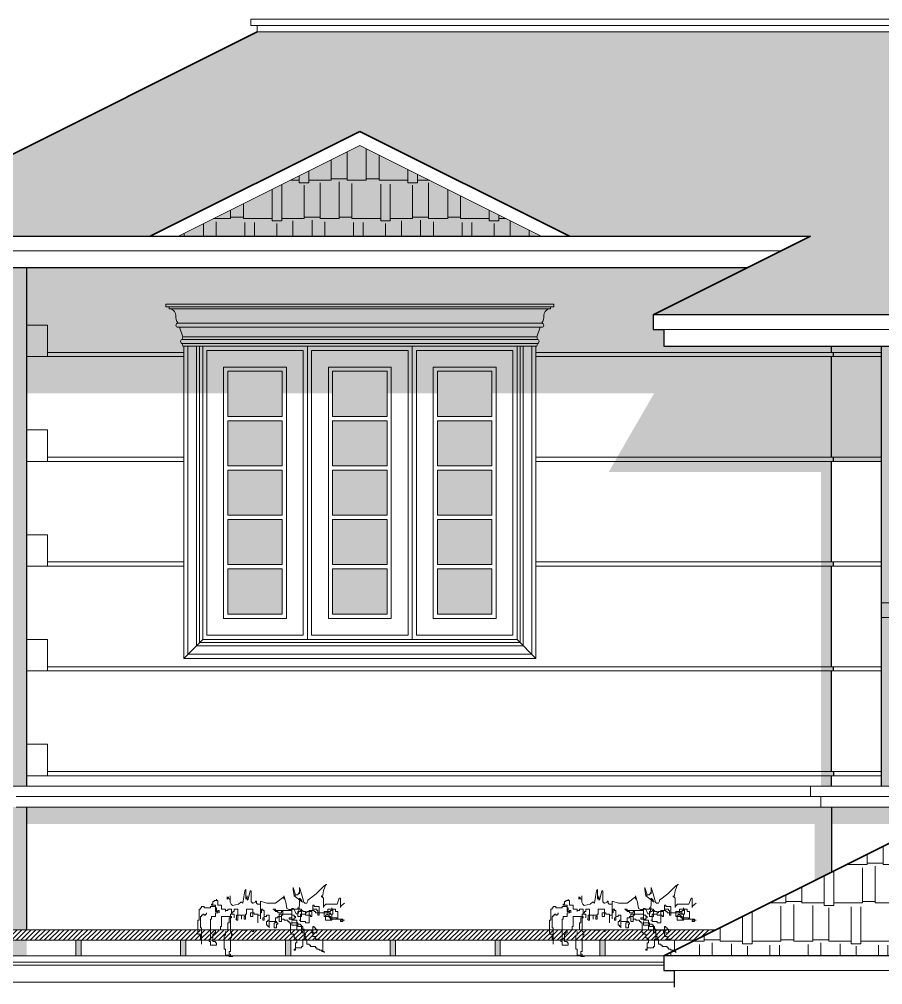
# Model space of a CAD drawing. Header units: centimetres. Extents: x 157 to 5401, y -672 to 3176.
# Drawn here: x 488.6 to 900.6, y 2554.8 to 3015.5 of the extents above; entities that cross this region are included whole.
import ezdxf

# ---------------------------------------------------------------- set-up
doc = ezdxf.new("R2010")
doc.units = ezdxf.units.CM
doc.layers.get('0').update_dxf_attribs({"lineweight": 25})
for name, color, linetype, lineweight in [('1.000', 144, 'Continuous', 13), ('Dimension', 8, 'Continuous', 18), ('FURNIT', 204, 'Continuous', 9), ('Glass', 161, 'Continuous', 5), ('GRASS', 96, 'Continuous', 5), ('Hatch', 12, 'Continuous', 15), ('Shadow', 250, 'Continuous', 5), ('Win', 5, 'Continuous', 20)]:
    doc.layers.add(name, color=color, linetype=linetype, lineweight=lineweight)

# ---------------------------------------------------------------- blocks, each defined once
blk = doc.blocks.new('grass in')
for p, q in [((-20.42, 14.76), (-20.92, 14.76)), ((-20.92, 14.76), (-19.92, 14.26)), ((-19.42, 11.76), (-20.42, 14.76)), ((-19.92, 14.26), (-15.91, 10.26)), ((-18.92, 8.76), (-19.42, 11.76)), ((-19.42, 8.26), (-18.41, 9.26)), ((-18.41, 9.26), (-18.41, 8.76)), ((-15.91, 10.26), (-11.91, 7.26)), ((-9.91, 6.26), (-8.9, 10.26)), ((-5.4, 9.26), (-9.4, 6.26)), ((-8.9, 10.26), (-7.9, 13.26)), ((-7.9, 13.26), (-7.9, 10.26)), ((-7.9, 10.26), (-7.9, 10.76)), ((-7.9, 10.76), (-7.4, 10.76)), ((-7.4, 10.76), (-7.4, 10.26)), ((-7.4, 10.26), (-6.9, 9.76)), ((-6.9, 9.76), (-5.9, 9.76)), ((-5.9, 10.26), (-4.9, 13.26)), ((-5.9, 9.26), (-5.9, 10.26)), ((-5.9, 9.76), (-5.9, 9.26)), ((-4.9, 12.26), (-5.4, 9.26)), ((-4.9, 13.26), (-4.9, 12.26)), ((-1.4, 6.26), (-0.39, 9.26)), ((-0.39, 9.26), (-0.39, 7.76)), ((-0.39, 7.76), (-0.39, 9.26)), ((-0.39, 9.26), (-0.39, 8.76)), ((15.12, 6.26), (15.12, 11.76)), ((15.12, 11.76), (15.62, 11.76)), ((15.62, 11.76), (16.63, 7.76)), ((17.13, 7.26), (17.13, 9.26)), ((17.13, 9.26), (17.13, 8.76)), ((17.63, 7.76), (17.63, 12.26)), ((17.63, 12.26), (18.13, 11.76)), ((18.13, 11.76), (18.63, 8.76)), ((25.14, 6.26), (25.14, 9.26)), ((25.14, 9.26), (25.14, 7.76)), ((-29.34, 5.82), (-27.93, 4.76)), ((-27.93, 4.76), (-27.43, 3.76)), ((-27.43, 3.76), (-27.43, 8.26)), ((-27.43, 8.26), (-26.92, 8.26)), ((-26.92, 8.26), (-25.92, 5.26)), ((-25.92, 5.26), (-20.42, 5.26)), ((-20.42, 5.26), (-19.92, 4.76)), ((-19.92, 4.76), (-19.42, 4.26)), ((-19.42, 3.76), (-19.42, 8.26)), ((-18.41, 8.76), (-18.92, 8.76)), ((-14.92, 4.17), (-14.92, 4.77)), ((-14.92, 4.77), (-14.32, 4.77)), ((-14.32, 4.77), (-14.32, 2.38)), ((-11.91, 7.26), (-11.91, 6.76)), ((-11.91, 6.76), (-11.41, 5.76)), ((-11.41, 5.76), (-10.41, 5.76)), ((-10.41, 5.76), (-9.91, 6.26)), ((-9.4, 6.26), (-8.9, 7.26)), ((-8.9, 7.26), (-7.9, 8.26)), ((-7.9, 8.26), (-7.9, 5.26)), ((-7.9, 5.26), (-7.4, 1.26)), ((-1.9, 3.26), (-1.4, 6.26)), ((-0.39, 8.76), (3.61, 5.76)), ((3.61, 5.76), (7.62, 5.76)), ((7.62, 5.76), (10.62, 6.76)), ((10.62, 6.76), (10.62, -1.74)), ((10.62, -1.74), (10.62, 5.26)), ((10.62, 5.26), (12.12, 5.26)), ((12.12, 5.26), (12.62, 5.76)), ((12.62, 5.76), (12.62, 6.76)), ((12.62, 6.76), (13.12, 6.76)), ((13.12, 6.76), (13.12, 6.26)), ((13.12, 6.26), (14.12, 5.76)), ((14.12, 5.76), (14.62, 5.76)), ((14.62, 5.76), (14.62, 6.26)), ((14.62, 6.26), (15.12, 6.26)), ((16.63, 7.76), (17.13, 7.26)), ((17.13, 8.76), (17.63, 7.76)), ((18.63, 8.76), (19.13, 5.76)), ((19.13, 5.76), (19.63, 6.26)), ((19.63, 6.26), (20.13, 6.26)), ((20.13, 6.26), (21.13, 5.26)), ((21.13, 5.26), (24.13, 4.76)), ((24.13, 4.76), (24.63, 5.26)), ((24.63, 5.26), (25.14, 6.26)), ((25.14, 7.76), (25.64, 7.76)), ((25.64, 7.76), (26.14, 8.76)), ((26.14, 8.76), (26.14, 8.26)), ((26.14, 8.26), (26.64, 7.76)), ((26.64, 7.76), (26.64, 8.76)), ((31.04, 4.77), (29.25, 4.77)), ((29.25, 4.77), (29.25, 2.98)), ((31.63, 7.15), (31.04, 7.15)), ((31.04, 7.15), (31.04, 4.77)), ((31.63, 7.15), (31.63, 7.75)), ((31.63, 7.75), (31.63, 7.15)), ((32.83, 7.15), (31.63, 7.15)), ((32.23, 1.79), (32.23, 4.77)), ((32.23, 4.77), (34.02, 4.77)), ((32.83, 6.55), (32.83, 7.15)), ((33.42, 6.55), (32.83, 6.55)), ((33.42, 5.36), (33.42, 6.55)), ((34.02, 5.36), (33.42, 5.36)), ((34.02, 4.77), (34.02, 5.36)), ((-26.26, -1.79), (-26.26, 1.79)), ((-26.26, 1.79), (-25.07, 1.79)), ((-25.07, 1.79), (-25.07, 2.98)), ((-25.07, 2.98), (-21.49, 2.98)), ((-23.87, 0.6), (-23.87, 2.98)), ((-23.87, 2.98), (-23.28, 2.98)), ((-22.08, 0.6), (-23.87, 0.6)), ((-23.28, 2.98), (-23.28, 3.58)), ((-23.28, 3.58), (-23.28, 2.38)), ((-23.28, 2.38), (-22.68, 2.38)), ((-23.28, -2.38), (-23.28, 0.6)), ((-23.28, 0.6), (-22.68, 0.6)), ((-22.68, 2.38), (-22.68, 1.79)), ((-22.68, 1.79), (-19.7, 1.79)), ((-22.68, 0.6), (-22.68, 1.19)), ((-22.68, 1.19), (-19.7, 1.19)), ((-21.49, 1.19), (-22.08, 1.19)), ((-22.08, 1.19), (-22.08, 0.6)), ((-22.08, -1.19), (-22.08, 0)), ((-22.08, 0), (-21.49, 0)), ((-21.49, 2.98), (-21.49, 1.19)), ((-21.49, 0), (-21.49, 0.6)), ((-21.49, 0.6), (-20.89, 0.6)), ((-20.89, 0.6), (-20.89, 0)), ((-20.89, 0), (-20.29, 0)), ((-20.29, 0), (-20.29, -2.38)), ((-19.7, 1.79), (-19.7, 1.19)), ((-19.7, 1.19), (-19.7, -0.6)), ((-19.7, 1.19), (-16.11, 1.19)), ((-19.42, 4.26), (-19.42, 3.76)), ((-17.31, 0), (-17.31, 4.17)), ((-17.31, 4.17), (-14.92, 4.17)), ((-16.71, 0), (-17.31, 0)), ((-16.71, 1.19), (-16.71, 2.38)), ((-16.71, 2.38), (-16.11, 2.38)), ((-16.71, 1.19), (-16.71, 1.79)), ((-16.71, 1.79), (-16.71, 0)), ((-16.11, 1.19), (-16.71, 1.19)), ((-15.52, 1.19), (-16.71, 1.19)), ((-16.11, 2.38), (-16.11, 2.98)), ((-16.11, 2.98), (-14.32, 2.98)), ((-14.92, 1.79), (-15.52, 1.79)), ((-15.52, 1.79), (-15.52, 1.19)), ((-14.32, 2.38), (-14.92, 2.38)), ((-14.92, 2.38), (-14.92, 1.79)), ((-14.32, 2.98), (-14.32, 2.38)), ((-14.32, 2.38), (-12.53, 2.38)), ((-13.73, -0.6), (-13.73, 1.79)), ((-13.73, 1.79), (-11.34, 1.79)), ((-12.53, 0), (-13.13, 0)), ((-13.13, 0), (-13.13, -0.6)), ((-12.53, 2.38), (-12.53, 0)), ((-12.53, -3.58), (-12.53, 0)), ((-12.53, 0), (-10.74, 0)), ((-11.34, 1.79), (-11.34, 1.19)), ((-11.34, 1.19), (-10.74, 1.19)), ((-10.74, 0), (-10.74, 1.79)), ((-10.74, 1.79), (-9.55, 1.79)), ((-10.74, 1.19), (-10.74, 0.6)), ((-10.74, 0.6), (-8.36, 0.6)), ((-9.55, 1.79), (-9.55, 2.38)), ((-9.55, 2.38), (-8.36, 2.38)), ((-8.95, -0.6), (-8.95, 2.98)), ((-8.95, 2.98), (-7.76, 2.98)), ((-8.36, 2.38), (-8.36, 1.79)), ((-8.36, 1.79), (-7.16, 1.79)), ((-8.36, 0.6), (-8.36, -2.38)), ((-7.76, 2.98), (-7.76, 3.58)), ((-7.76, 3.58), (-7.16, 3.58)), ((-7.4, 1.26), (-6.9, 0.76)), ((-7.16, 3.58), (-7.16, 2.98)), ((-7.16, 2.98), (-4.18, 2.98)), ((-7.16, 1.79), (-7.16, -0.6)), ((-6.9, 0.76), (-6.4, 0.76)), ((-6.4, 0.76), (-5.9, 1.76)), ((-5.9, 1.76), (-5.4, 2.76)), ((-5.4, 2.76), (-4.9, 3.26)), ((-5.37, -0.6), (-5.37, 0)), ((-5.37, 0), (-4.18, 0)), ((-4.9, 3.26), (-4.4, 3.26)), ((-4.4, 3.26), (-3.9, 2.76)), ((-4.18, 2.98), (-4.18, -1.19)), ((0, 2.38), (-4.18, 2.38)), ((-4.18, 2.38), (-4.18, -2.38)), ((-4.18, 0), (-4.18, 0.6)), ((-4.18, 0.6), (1.79, 0.6)), ((-3.9, 2.76), (-2.9, 2.76)), ((-2.9, 2.76), (-1.9, 3.26)), ((0, 0), (0, 2.38)), ((0, 2.38), (4.18, 2.38)), ((0, 1.79), (0, 2.38)), ((0.6, 1.79), (0, 1.79)), ((0.6, 0), (0, 0)), ((0.6, 1.19), (0.6, 1.79)), ((2.39, 1.19), (0.6, 1.19)), ((0.6, -2.98), (0.6, 0)), ((1.79, 0.6), (1.79, -2.98)), ((3.58, 1.79), (2.39, 1.79)), ((2.39, 1.79), (2.39, 1.19)), ((4.77, 2.98), (3.58, 2.98)), ((3.58, 2.98), (3.58, 1.79)), ((4.18, 2.38), (4.18, 2.98)), ((4.18, 2.98), (4.77, 2.98)), ((6.57, -5.96), (6.57, 0)), ((6.57, 0), (7.76, 0)), ((7.76, 0), (7.76, -0.6)), ((8.95, -2.38), (8.95, 2.38)), ((8.95, 2.38), (9.55, 2.38)), ((9.55, 2.38), (9.55, 2.98)), ((9.55, 2.98), (10.15, 2.98)), ((10.15, 2.98), (10.15, 1.19)), ((10.15, 1.19), (10.74, 1.19)), ((10.74, 1.19), (10.74, 0)), ((10.74, 0), (11.94, 0)), ((11.94, -3.58), (11.94, 0.6)), ((11.94, 0.6), (13.73, 0.6)), ((11.94, 0), (11.94, -3.58)), ((13.73, 0.6), (13.73, 1.19)), ((13.73, 1.19), (15.52, 1.19)), ((14.32, -0.6), (14.32, 2.98)), ((14.32, 2.98), (17.31, 2.98)), ((15.52, 1.19), (15.52, -0.6)), ((17.31, 2.98), (17.31, 0.6)), ((17.31, 0.6), (17.91, 0.6)), ((17.91, 0.6), (17.91, -0.6)), ((17.91, -1.79), (17.91, 0)), ((17.91, 0), (19.7, 0)), ((19.7, 0), (19.7, -1.79)), ((19.7, -1.79), (19.7, 0)), ((19.7, 0), (21.49, 0)), ((21.49, -2.38), (21.49, 2.98)), ((21.49, 2.98), (23.28, 2.98)), ((21.49, 0), (21.49, 0.6)), ((21.49, 0.6), (21.49, 0)), ((21.49, 0), (22.08, 0)), ((22.08, 0), (22.08, -1.79)), ((23.28, 2.98), (23.28, 1.79)), ((23.28, 1.79), (23.87, 1.79)), ((24.47, 0.6), (23.28, 0.6)), ((23.28, 0.6), (23.28, -1.19)), ((23.87, 1.79), (23.87, 1.19)), ((23.87, 1.19), (24.47, 1.19)), ((26.26, 2.98), (24.47, 2.98)), ((24.47, 2.98), (24.47, 0.6)), ((24.47, 1.19), (24.47, 0.6)), ((24.47, 0.6), (25.07, 0.6)), ((25.07, 0.6), (25.07, -7.75)), ((26.26, 2.38), (26.26, 2.98)), ((27.45, 2.38), (26.26, 2.38)), ((29.25, 2.98), (27.45, 2.98)), ((27.45, 2.98), (27.45, 1.79)), ((27.45, 1.79), (27.45, 2.38)), ((31.04, 2.38), (30.44, 2.38)), ((30.44, 2.38), (30.44, 1.19)), ((31.04, 1.19), (31.04, 2.38)), ((31.63, 1.79), (31.04, 1.79)), ((31.04, 1.79), (31.04, 1.19)), ((31.04, 1.19), (31.04, 1.79)), ((31.04, 1.79), (32.23, 1.79)), ((32.23, 1.19), (31.04, 1.19)), ((32.23, 3.58), (31.63, 3.58)), ((31.63, 3.58), (31.63, 1.79)), ((34.62, 4.17), (32.23, 4.17)), ((32.23, 4.17), (32.23, 3.58)), ((32.23, -0.6), (32.23, 1.19)), ((34.62, 3.58), (34.62, 4.17)), ((37.6, 3.58), (34.62, 3.58)), ((36.41, 1.19), (36.41, 0.6)), ((36.41, 0.6), (37, 0.6)), ((37, 0.6), (37, 0)), ((37, 0), (37.6, 0)), ((38.79, 4.17), (37.6, 4.17)), ((37.6, 4.17), (37.6, 3.58)), ((37.6, 0), (37.6, 0.6)), ((37.6, 0.6), (38.2, 0.6)), ((38.2, 0.6), (38.2, 0)), ((38.2, 0), (38.79, 0)), ((38.79, 3.58), (38.79, 4.17)), ((39.39, 3.58), (38.79, 3.58)), ((38.79, 0), (38.79, -0.6)), ((39.39, 2.98), (39.39, 3.58)), ((39.99, 2.98), (39.39, 2.98)), ((39.99, -2.38), (39.99, 2.98)), ((-29.34, -2.38), (-27.45, -2.38)), ((-28.65, -2.98), (-28.65, -1.79)), ((-28.65, -1.79), (-25.66, -1.79)), ((-27.45, -2.98), (-28.65, -2.98)), ((-27.45, -2.38), (-27.45, -2.98)), ((-22.68, -1.79), (-26.26, -1.79)), ((-25.66, -1.79), (-25.66, -1.19)), ((-25.66, -1.19), (-22.08, -1.19)), ((-20.29, -2.38), (-23.28, -2.38)), ((-19.7, -0.6), (-22.68, -0.6)), ((-22.68, -0.6), (-22.68, -1.79)), ((-13.13, -0.6), (-13.73, -0.6)), ((-10.74, -3.58), (-12.53, -3.58)), ((-8.36, -2.98), (-10.74, -2.98)), ((-10.74, -2.98), (-10.74, -3.58)), ((-7.16, -0.6), (-8.95, -0.6)), ((-8.36, -2.38), (-7.76, -2.38)), ((-7.76, -2.38), (-8.36, -2.38)), ((-8.36, -2.38), (-8.36, -2.98)), ((-8.36, -4.77), (-8.36, -4.17)), ((-8.36, -4.17), (-7.16, -4.17)), ((-7.16, -4.17), (-7.16, -3.58)), ((-7.16, -3.58), (-4.18, -3.58)), ((-6.57, -4.17), (-7.16, -4.17)), ((-7.16, -4.17), (-7.16, -5.36)), ((-4.18, -2.38), (-6.57, -2.38)), ((-6.57, -2.38), (-6.57, -4.17)), ((-5.97, -1.19), (-5.97, -0.6)), ((-5.97, -0.6), (-5.37, -0.6)), ((-5.37, -1.19), (-5.97, -1.19)), ((-5.37, -1.79), (-5.37, -1.19)), ((-2.98, -1.79), (-5.37, -1.79)), ((-4.18, -1.19), (-2.98, -1.19)), ((-4.18, -3.58), (-4.18, -2.98)), ((-4.18, -2.98), (-4.18, -4.77)), ((-3.58, -8.34), (-3.58, -3.58)), ((-3.58, -3.58), (-2.98, -3.58)), ((-2.98, -1.19), (-2.98, -1.79)), ((-2.98, -3.58), (-2.98, -2.98)), ((-2.98, -2.98), (-2.39, -2.98)), ((-2.39, -2.98), (-2.39, -2.38)), ((-2.39, -2.38), (-0.6, -2.38)), ((-0.6, -2.38), (-0.6, -1.79)), ((-0.6, -1.79), (0.6, -1.79)), ((0.6, -1.79), (0.6, -0.6)), ((0.6, -0.6), (2.39, -0.6)), ((1.79, -2.98), (0.6, -2.98)), ((2.39, -0.6), (2.39, -1.19)), ((2.39, -1.19), (3.58, -1.19)), ((2.39, -4.17), (2.39, -3.58)), ((2.39, -3.58), (2.98, -3.58)), ((2.98, -4.17), (2.39, -4.17)), ((2.98, -3.58), (2.98, -2.98)), ((2.98, -2.98), (6.57, -2.98)), ((2.98, -5.96), (2.98, -4.17)), ((3.58, -1.19), (3.58, -3.58)), ((3.58, -3.58), (4.18, -3.58)), ((4.18, -3.58), (4.18, -5.96)), ((6.57, -2.98), (6.57, -2.38)), ((6.57, -2.38), (7.16, -2.38)), ((7.16, -2.38), (7.16, -2.98)), ((7.16, -2.98), (7.76, -2.98)), ((7.76, -0.6), (8.95, -0.6)), ((7.76, -2.98), (7.76, -4.77)), ((8.95, -0.6), (8.95, -1.19)), ((8.95, -1.19), (9.55, -1.19)), ((9.55, -2.38), (8.95, -2.38)), ((9.55, -1.19), (9.55, -2.38)), ((15.52, -0.6), (14.32, -0.6)), ((17.91, -0.6), (18.5, -0.6)), ((18.5, -1.79), (17.91, -1.79)), ((18.5, -0.6), (18.5, -1.79)), ((22.08, -2.38), (21.49, -2.38)), ((22.08, -1.79), (22.68, -1.79)), ((22.68, -1.79), (22.08, -1.79)), ((22.08, -1.79), (22.08, -2.38)), ((24.47, -1.19), (24.47, -0.6)), ((24.47, -0.6), (29.25, -0.6)), ((25.66, -1.19), (24.47, -1.19)), ((25.66, -3.58), (25.66, -1.19)), ((26.26, -3.58), (25.66, -3.58)), ((26.26, -7.15), (26.26, -3.58)), ((29.25, -0.6), (29.25, -5.36)), ((34.02, -0.6), (32.23, -0.6)), ((34.02, -1.79), (34.02, -0.6)), ((34.62, -1.79), (34.02, -1.79)), ((34.62, -11.32), (34.62, -1.79)), ((38.79, -0.6), (39.39, -0.6)), ((39.39, -0.6), (39.39, -5.96)), ((40.59, -2.38), (39.99, -2.38)), ((40.59, -8.94), (40.59, -2.38)), ((-16.11, -8.34), (-16.11, -6.55)), ((-16.11, -6.55), (-15.52, -6.55)), ((-13.73, -8.34), (-16.11, -8.34)), ((-15.52, -6.55), (-15.52, -5.96)), ((-15.52, -5.96), (-14.92, -5.96)), ((-14.92, -5.96), (-14.92, -5.36)), ((-14.92, -5.36), (-14.32, -5.36)), ((-14.32, -5.36), (-14.32, -10.13)), ((-9.55, -7.15), (-13.73, -7.15)), ((-13.73, -7.15), (-13.73, -8.34)), ((-10.74, -9.53), (-10.74, -8.94)), ((-10.74, -8.94), (-10.15, -8.94)), ((-10.15, -8.94), (-10.15, -6.55)), ((-10.15, -6.55), (-8.95, -6.55)), ((-8.95, -8.34), (-10.15, -8.34)), ((-10.15, -8.34), (-10.15, -11.32)), ((-7.16, -5.36), (-9.55, -5.36)), ((-9.55, -5.36), (-9.55, -7.15)), ((-8.95, -6.55), (-8.95, -4.77)), ((-8.95, -4.77), (-8.36, -4.77)), ((-6.57, -7.15), (-8.95, -7.15)), ((-8.95, -7.15), (-8.95, -8.34)), ((-4.18, -4.77), (-6.57, -4.77)), ((-6.57, -4.77), (-6.57, -7.15)), ((-5.37, -10.73), (-5.37, -8.94)), ((-5.37, -8.94), (-4.18, -8.94)), ((-4.18, -8.94), (-4.18, -8.34)), ((-4.18, -8.34), (-3.58, -8.34)), ((4.18, -5.96), (2.98, -5.96)), ((7.16, -5.36), (6.57, -5.36)), ((6.57, -5.36), (6.57, -5.96)), ((7.76, -4.77), (7.16, -4.77)), ((7.16, -4.77), (7.16, -5.36)), ((14.07, -7.15), (13.47, -7.15)), ((14.07, -7.75), (14.07, -7.15)), ((14.66, -7.75), (14.07, -7.75)), ((17.05, -7.15), (19.44, -7.15)), ((24.47, -8.94), (23.87, -8.94)), ((23.87, -8.94), (24.47, -8.94)), ((25.07, -7.75), (24.47, -7.75)), ((24.47, -7.75), (24.47, -8.94)), ((24.47, -8.94), (24.47, -10.73)), ((27.45, -9.53), (27.45, -7.75)), ((29.25, -5.36), (29.84, -5.36)), ((29.84, -5.36), (29.84, -7.15)), ((32.23, -7.15), (32.23, -8.34)), ((32.23, -8.34), (32.83, -8.34)), ((32.83, -8.34), (32.83, -8.94)), ((32.83, -8.94), (33.42, -8.94)), ((33.42, -8.94), (33.42, -12.51)), ((39.39, -5.96), (38.79, -5.96)), ((38.79, -5.96), (38.79, -13.7)), ((39.39, -11.92), (39.39, -8.94)), ((39.39, -8.94), (40.59, -8.94)), ((-17.31, -11.92), (-19.1, -11.92)), ((-19.1, -11.92), (-19.1, -17.28)), ((-15.52, -11.32), (-17.31, -11.32)), ((-17.31, -11.32), (-17.31, -11.92)), ((-14.32, -10.13), (-15.52, -10.13)), ((-15.52, -10.13), (-15.52, -11.32)), ((-12.53, -14.3), (-12.53, -13.7)), ((-12.53, -13.7), (-11.34, -13.7)), ((-11.34, -13.7), (-11.34, -11.32)), ((-11.34, -11.32), (-10.74, -11.32)), ((-10.15, -9.53), (-10.74, -9.53)), ((-10.74, -11.32), (-10.74, -10.13)), ((-10.74, -10.13), (-10.15, -10.13)), ((-10.15, -10.13), (-10.15, -9.53)), ((-10.15, -11.32), (-9.55, -11.32)), ((-9.55, -11.32), (-9.55, -14.9)), ((-6.57, -13.11), (-6.57, -11.32)), ((-6.57, -11.32), (-5.97, -11.32)), ((-5.97, -13.11), (-6.57, -13.11)), ((-5.97, -11.32), (-5.97, -10.73)), ((-5.97, -10.73), (-5.37, -10.73)), ((-5.97, -16.68), (-5.97, -13.11)), ((24.47, -10.73), (25.07, -10.73)), ((25.07, -10.73), (25.07, -17.28)), ((28.05, -9.53), (27.45, -9.53)), ((28.05, -16.09), (28.05, -9.53)), ((32.23, -13.11), (31.63, -13.11)), ((31.63, -13.11), (31.63, -14.3)), ((33.42, -12.51), (32.23, -12.51)), ((32.23, -12.51), (32.23, -13.11)), ((35.21, -11.32), (34.62, -11.32)), ((34.62, -14.3), (34.62, -12.51)), ((34.62, -12.51), (35.21, -12.51)), ((35.21, -12.51), (35.21, -11.32)), ((38.79, -13.7), (38.79, -11.92)), ((38.79, -11.92), (39.39, -11.92)), ((-19.1, -17.28), (-19.7, -17.28)), ((-19.7, -17.28), (-19.7, -17.88)), ((-19.7, -17.88), (-19.7, -17.28)), ((-19.7, -17.28), (-18.5, -17.28)), ((-18.5, -17.28), (-18.5, -16.68)), ((-18.5, -16.68), (-17.31, -16.68)), ((-17.31, -16.68), (-17.31, -16.09)), ((-17.31, -16.09), (-16.11, -16.09)), ((-16.11, -16.09), (-16.11, -15.49)), ((-16.11, -15.49), (-15.52, -15.49)), ((-15.52, -15.49), (-15.52, -14.9)), ((-15.52, -14.9), (-13.13, -14.9)), ((-13.13, -14.9), (-13.13, -14.3)), ((-13.13, -14.3), (-12.53, -14.3)), ((-9.55, -14.9), (-8.95, -14.9)), ((-8.95, -14.9), (-8.95, -15.49)), ((-8.95, -15.49), (-5.97, -15.49)), ((-5.97, -15.49), (-5.97, -16.09)), ((-5.97, -16.09), (-5.37, -16.09)), ((-5.37, -16.68), (-5.97, -16.68)), ((-5.37, -16.09), (-5.37, -16.68)), ((25.07, -17.28), (25.66, -17.28)), ((25.66, -17.28), (25.66, -18.47)), ((27.45, -19.07), (27.45, -16.09)), ((27.45, -16.09), (28.05, -16.09)), ((31.63, -14.3), (34.62, -14.3)), ((25.07, -19.66), (23.87, -19.66)), ((23.87, -19.66), (25.66, -19.66)), ((25.66, -18.47), (25.07, -18.47)), ((25.07, -18.47), (25.07, -19.66)), ((25.66, -19.66), (25.66, -19.07)), ((25.66, -19.07), (27.45, -19.07))]:
    blk.add_line(p, q)

msp = doc.modelspace()

# ---------------------------------------------------------------- hatches: boundary and pattern name
at = {"layer": 'FURNIT'}
h = msp.add_hatch(dxfattribs=at)
h.set_pattern_fill('AR-RSHKE', color=256, scale=0.06, style=0)
h.set_pattern_definition([(180, (5032.633, 3267.841), (-38.862, 18.288), [9.144, -7.62, 10.668, -4.572, 13.716, -6.096]), (180, (5023.49, 3268.603), (-38.862, 18.288), [7.62, -28.956, 6.096, -9.144]), (180, (5005.201, 3266.698), (-38.862, 18.288), [4.572, -47.244]), (90, (5032.633, 3267.841), (12.954, 18.288), [17.526, -55.626]), (90, (5023.489, 3267.841), (12.954, 18.288), [17.145, -56.007]), (90, (5015.869, 3267.841), (12.954, 18.288), [16.002, -57.15]), (90, (5005.201, 3266.698), (12.954, 18.288), [17.526, -55.626]), (90, (5000.629, 3266.698), (12.954, 18.288), [17.526, -55.626]), (90, (4986.913, 3267.841), (12.954, 18.288), [16.764, -56.388])])
h.paths.add_polyline_path([(651.11, 2955.3), (737.7, 2912), (564.53, 2912)])
h = msp.add_hatch(dxfattribs=at)
h.set_pattern_fill('ANSI31', color=176, scale=0.5, style=0)
h.set_pattern_definition([(45, (171.5925, 563.2707), (-1.122532, 1.122532), [])])
h.paths.add_polyline_path([(821.11, 2581), (415.61, 2581, 1), (415.61, 2576), (811.11, 2576)])
for points in [[(515.61, 2576), (518.11, 2576), (518.11, 2568.5), (515.61, 2568.5)], [(565.61, 2576), (568.11, 2576), (568.11, 2568.5), (565.61, 2568.5)], [(615.61, 2576), (618.11, 2576), (618.11, 2568.5), (615.61, 2568.5)], [(665.61, 2576), (668.11, 2576), (668.11, 2568.5), (665.61, 2568.5)], [(715.61, 2576), (718.11, 2576), (718.11, 2568.5), (715.61, 2568.5)], [(765.61, 2576), (768.11, 2576), (768.11, 2568.5), (765.61, 2568.5)]]:
    msp.add_hatch(color=176, dxfattribs=at).paths.add_polyline_path(points)
at = {"layer": 'Glass'}
h = msp.add_hatch(color=256, dxfattribs=at)
h.paths.add_polyline_path([(588.11, 2847.5), (614.11, 2847.5), (614.11, 2825.93), (588.11, 2825.93)])
h.paths.add_polyline_path([(588.11, 2823.93), (614.11, 2823.93), (614.11, 2802.36), (588.11, 2802.36)])
h.paths.add_polyline_path([(588.11, 2800.36), (614.11, 2800.36), (614.11, 2778.79), (588.11, 2778.79)])
h.paths.add_polyline_path([(588.11, 2776.79), (614.11, 2776.79), (614.11, 2755.22), (588.11, 2755.22)])
h.paths.add_polyline_path([(588.11, 2753.22), (614.11, 2753.22), (614.11, 2731.65), (588.11, 2731.65)])
h = msp.add_hatch(color=256, dxfattribs=at)
h.paths.add_polyline_path([(638.11, 2847.5), (664.11, 2847.5), (664.11, 2825.93), (638.11, 2825.93)])
h.paths.add_polyline_path([(638.11, 2823.93), (664.11, 2823.93), (664.11, 2802.36), (638.11, 2802.36)])
h.paths.add_polyline_path([(638.11, 2800.36), (664.11, 2800.36), (664.11, 2778.79), (638.11, 2778.79)])
h.paths.add_polyline_path([(638.11, 2776.79), (664.11, 2776.79), (664.11, 2755.22), (638.11, 2755.22)])
h.paths.add_polyline_path([(638.11, 2753.22), (664.11, 2753.22), (664.11, 2731.65), (638.11, 2731.65)])
h = msp.add_hatch(color=256, dxfattribs=at)
h.paths.add_polyline_path([(688.11, 2847.5), (714.11, 2847.5), (714.11, 2825.93), (688.11, 2825.93)])
h.paths.add_polyline_path([(688.11, 2823.93), (714.11, 2823.93), (714.11, 2802.36), (688.11, 2802.36)])
h.paths.add_polyline_path([(688.11, 2800.36), (714.11, 2800.36), (714.11, 2778.79), (688.11, 2778.79)])
h.paths.add_polyline_path([(688.11, 2776.79), (714.11, 2776.79), (714.11, 2755.22), (688.11, 2755.22)])
h.paths.add_polyline_path([(688.11, 2753.22), (714.11, 2753.22), (714.11, 2731.65), (688.11, 2731.65)])
h = msp.add_hatch(dxfattribs=at)
h.set_pattern_fill('BRASS', color=176, scale=0.5, style=0)
h.set_pattern_definition([(0, (171.5925, 563.2707), (0, 3.175), []), (0, (171.5925, 564.8582), (0, 3.175), [1.5875, -0.79375])])
h.paths.add_polyline_path([(1302.11, 2737), (900.11, 2737), (900.11, 2730), (1302.11, 2730)])
at = {"layer": 'Hatch'}
h = msp.add_hatch(dxfattribs=at)
h.set_pattern_fill('AR-RSHKE', color=256, scale=0.06, style=0)
h.set_pattern_definition([(0, (171.593, 563.27), (38.862, 18.288), [9.144, -7.62, 10.668, -4.572, 13.716, -6.096]), (0, (180.737, 564.033), (38.862, 18.288), [7.62, -28.956, 6.096, -9.144]), (0, (199.025, 562.128), (38.862, 18.288), [4.572, -47.244]), (90, (171.593, 563.271), (-12.954, 18.288), [17.526, -55.626]), (90, (180.737, 563.271), (-12.954, 18.288), [17.145, -56.007]), (90, (188.357, 563.271), (-12.954, 18.288), [16.002, -57.15]), (90, (199.025, 562.128), (-12.954, 18.288), [17.526, -55.626]), (90, (203.597, 562.128), (-12.954, 18.288), [17.526, -55.626]), (90, (217.313, 563.271), (-12.954, 18.288), [16.764, -56.388])])
h.paths.add_polyline_path([(1551.11, 2962), (1651.11, 2912), (1795.11, 2912), (1600.11, 3009.5), (1107.11, 3009.5), (602.11, 3009.5), (407.11, 2912), (551.11, 2912), (651.11, 2962), (751.11, 2912), (866.11, 2912), (791.11, 2874.5), (1107.11, 2874.5), (1411.11, 2874.5), (1336.11, 2912), (1451.11, 2912)])
h = msp.add_hatch(dxfattribs=at)
h.set_pattern_fill('AR-RSHKE', color=256, scale=0.06, style=0)
h.set_pattern_definition([(0, (171.593, 545.476), (38.862, 18.288), [9.144, -7.62, 10.668, -4.572, 13.716, -6.096]), (0, (180.737, 546.238), (38.862, 18.288), [7.62, -28.956, 6.096, -9.144]), (0, (199.025, 544.333), (38.862, 18.288), [4.572, -47.244]), (90, (171.593, 545.476), (-12.954, 18.288), [17.526, -55.626]), (90, (180.737, 545.476), (-12.954, 18.288), [17.145, -56.007]), (90, (188.357, 545.476), (-12.954, 18.288), [16.002, -57.15]), (90, (199.025, 544.333), (-12.954, 18.288), [17.526, -55.626]), (90, (203.597, 544.333), (-12.954, 18.288), [17.526, -55.626]), (90, (217.313, 545.476), (-12.954, 18.288), [16.764, -56.388])])
edge = h.paths.add_edge_path()
edge.add_spline(control_points=[(1099.81, 2704.18), (1099.68, 2704.24), (1098.58, 2704.61), (1096.13, 2701.89), (1095.2, 2698.28), (1091.3, 2695.61), (1086.95, 2697.39), (1083.82, 2695.9), (1079.52, 2692.93), (1082.85, 2691.12), (1082.78, 2693.32), (1085.52, 2692.28), (1082.79, 2690.6), (1080.94, 2689.77), (1077.8, 2693.09), (1079.59, 2686.77), (1075.74, 2688.45), (1078.05, 2690.06), (1074.5, 2691.85), (1070.47, 2690.26), (1070.72, 2683.1), (1063.85, 2685.68), (1060.54, 2682.64), (1055.54, 2674.37), (1058.16, 2682.03), (1050.53, 2679.32), (1053.57, 2679.56), (1055.12, 2674.84), (1047.92, 2679.43), (1049.2, 2673.01), (1051.54, 2677.74), (1053.4, 2672.94), (1046.95, 2672.66), (1041.1, 2674), (1041.2, 2670.91), (1041.22, 2670.16)], knot_values=[0, 0, 0, 0, 0.43099, 3.728552, 8.167035, 12.641918, 15.453051, 21.159038, 24.084088, 26.04717, 27.027341, 28.610192, 30.595886, 33.155612, 35.237403, 39.007703, 40.679089, 42.0655, 44.302944, 48.337665, 53.925586, 58.902345, 63.74816, 69.768748, 72.575093, 77.019632, 77.640528, 80.140113, 85.145735, 87.40215, 90.262182, 92.070047, 97.207203, 103.538612, 105.559756, 105.559756, 105.559756, 105.559756], degree=3, periodic=0)
edge.add_line((1041.22, 2670.16), (1015.43, 2670.16))
edge.add_line((1015.43, 2670.16), (1012.13, 2670.16))
edge.add_line((1012.13, 2670.16), (1012.13, 2667.64))
edge.add_line((1012.13, 2667.64), (1011.34, 2667.64))
edge.add_line((1011.34, 2667.64), (1011.34, 2665.12))
edge.add_line((1011.34, 2665.12), (1010.54, 2665.12))
edge.add_arc((1008.64, 2664.11), 2.15, -75.7223, 27.9105, ccw=False)
edge.add_arc((1009.92, 2660.05), 2.11, 110.8406, 186.7721)
edge.add_arc((1005.73, 2660.05), 2.11, 353.2279, 429.1594)
edge.add_arc((1007.01, 2664.11), 2.15, 152.0895, 255.7223, ccw=False)
edge.add_line((1005.11, 2665.12), (1004.32, 2665.12))
edge.add_line((1004.32, 2665.12), (1004.32, 2667.64))
edge.add_line((1004.32, 2667.64), (1003.52, 2667.64))
edge.add_line((1003.52, 2667.64), (1003.52, 2670.16))
edge.add_line((1003.52, 2670.16), (999.43, 2670.16))
edge.add_line((999.43, 2670.16), (796.11, 2568.5))
edge.add_line((796.11, 2568.5), (1406.11, 2568.5))
edge.add_line((1406.11, 2568.5), (1202.8, 2670.16))
edge.add_line((1202.8, 2670.16), (1198.71, 2670.16))
edge.add_line((1198.71, 2670.16), (1198.71, 2667.64))
edge.add_line((1198.71, 2667.64), (1197.91, 2667.64))
edge.add_line((1197.91, 2667.64), (1197.91, 2665.12))
edge.add_line((1197.91, 2665.12), (1197.12, 2665.12))
edge.add_arc((1195.21, 2664.11), 2.15, -75.7223, 27.9105, ccw=False)
edge.add_arc((1196.49, 2660.05), 2.11, 110.8406, 186.7721)
edge.add_arc((1192.31, 2660.05), 2.11, 353.2279, 429.1594)
edge.add_arc((1193.59, 2664.11), 2.15, 152.0895, 255.7223, ccw=False)
edge.add_line((1191.68, 2665.12), (1190.89, 2665.12))
edge.add_line((1190.89, 2665.12), (1190.89, 2667.64))
edge.add_line((1190.89, 2667.64), (1190.09, 2667.64))
edge.add_line((1190.09, 2667.64), (1190.09, 2670.16))
edge.add_line((1190.09, 2670.16), (1186.8, 2670.16))
edge.add_line((1186.8, 2670.16), (1161.01, 2670.16))
edge.add_spline(control_points=[(1161.01, 2670.16), (1161.03, 2670.91), (1161.13, 2674), (1155.28, 2672.66), (1148.82, 2672.94), (1150.69, 2677.74), (1153.03, 2673.01), (1154.31, 2679.43), (1147.1, 2674.84), (1148.65, 2679.56), (1151.7, 2679.32), (1144.06, 2682.03), (1146.68, 2674.37), (1141.69, 2682.64), (1138.38, 2685.68), (1131.5, 2683.1), (1131.75, 2690.26), (1127.73, 2691.85), (1124.18, 2690.06), (1126.49, 2688.45), (1122.64, 2686.77), (1124.43, 2693.09), (1121.29, 2689.77), (1119.43, 2690.6), (1116.7, 2692.28), (1119.45, 2693.32), (1119.38, 2691.12), (1122.71, 2692.93), (1118.41, 2695.9), (1115.27, 2697.39), (1110.92, 2695.61), (1107.02, 2698.28), (1106.09, 2701.89), (1103.65, 2704.61), (1102.55, 2704.24), (1102.42, 2704.18)], knot_values=[0, 0, 0, 0, 2.021145, 8.352554, 13.489709, 15.297574, 18.157606, 20.414022, 25.419643, 27.919229, 28.540125, 32.984664, 35.791008, 41.811596, 46.657412, 51.63417, 57.222091, 61.256812, 63.494257, 64.880667, 66.552053, 70.322354, 72.404144, 74.96387, 76.949565, 78.532415, 79.512586, 81.475668, 84.400718, 90.106706, 92.917838, 97.392721, 101.831205, 105.128766, 105.559756, 105.559756, 105.559756, 105.559756], degree=3, periodic=0)
edge.add_arc((1101.57, 2704.88), 1.1, 293.933, 320.4649, ccw=False)
edge.add_arc((1102.82, 2702.12), 1.93, 114.5223, 121.2993)
edge.add_spline(control_points=[(1101.82, 2703.77), (1101.58, 2703.57), (1101.35, 2703.33), (1101.11, 2703.06)], knot_values=[106.239298, 106.239298, 106.239298, 106.239298, 107.016911, 107.016911, 107.016911, 107.016911], degree=3, periodic=0)
edge.add_arc((1099.41, 2702.12), 1.93, 28.6329, 31.1327)
edge.add_spline(control_points=[(1101.11, 2703.06), (1100.88, 2703.33), (1100.64, 2703.57), (1100.41, 2703.77)], knot_values=[106.239298, 106.239298, 106.239298, 106.239298, 107.016911, 107.016911, 107.016911, 107.016911], degree=3, periodic=0)
edge.add_arc((1099.41, 2702.12), 1.93, 58.7007, 65.4777)
edge.add_arc((1100.66, 2704.88), 1.1, 219.5351, 246.067, ccw=False)
at = {"layer": 'Shadow'}
for color, points in [(256, [(651.11, 2962), (590.38, 2950.4), (546.07, 2912), (551.07, 2912)]), (161, [(564.53, 2912), (737.7, 2912), (651.11, 2955.3)]), (256, [(1389.52, 2837), (1710.11, 2837), (1710.11, 2897), (1366.11, 2897), (1411.11, 2874.5), (1411.11, 2867.5), (1406.11, 2867.5), (1406.11, 2859.5), (796.11, 2859.5), (796.11, 2867.5), (791.11, 2867.5), (791.11, 2874.5), (836.11, 2897), (492.11, 2897), (492.11, 2837), (791.55, 2837), (769.89, 2799.5), (876.11, 2799.5), (876.11, 2804.5), (900.11, 2804.5), (900.11, 2729.5), (1302.11, 2729.5), (1302.11, 2804.5), (1326.11, 2804.5), (1326.11, 2799.5), (1367.87, 2799.5)]), (161, [(900.11, 2730), (900.11, 2649.5), (958.11, 2649.5), (1101.11, 2721), (1244.11, 2649.5), (1302.11, 2649.5), (1302.11, 2730)]), (256, [(876.11, 2639.5), (868.11, 2639.5), (868.11, 2604.5), (876.11, 2608.5)])]:
    msp.add_hatch(color=color, dxfattribs=at).paths.add_polyline_path(points)
h = msp.add_hatch(color=256, dxfattribs=at)
h.paths.add_polyline_path([(492.11, 2897), (477.11, 2897), (443.58, 2649.5), (482.11, 2649.5), (492.11, 2649.5)])
h.paths.add_polyline_path([(492.11, 2639.5), (487.11, 2639.5), (442.22, 2639.5), (434.29, 2581), (492.11, 2581)])
h = msp.add_hatch(color=256, dxfattribs=at)
h.paths.add_polyline_path([(876.11, 2854.5), (871.11, 2854.5), (871.11, 2806.5), (876.11, 2806.5)])
h.paths.add_polyline_path([(877.11, 2856.5), (871.11, 2856.5), (871.11, 2854.5), (877.11, 2854.5)])
h.paths.add_polyline_path([(876.11, 2859.5), (871.11, 2859.5), (871.11, 2856.5), (876.11, 2856.5)])
h.paths.add_polyline_path([(877.11, 2806.5), (871.11, 2806.5), (871.11, 2804.5), (877.11, 2804.5)])
h.paths.add_polyline_path([(876.11, 2804.5), (871.11, 2804.5), (871.11, 2799.5), (876.11, 2799.5)])
h.paths.add_polyline_path([(876.11, 2799.5), (871.11, 2799.5), (871.11, 2756.5), (876.11, 2756.5)])
h.paths.add_polyline_path([(877.11, 2756.5), (871.11, 2756.5), (871.11, 2754.5), (877.11, 2754.5)])
h.paths.add_polyline_path([(876.11, 2754.5), (871.11, 2754.5), (871.11, 2706.5), (876.11, 2706.5)])
h.paths.add_polyline_path([(877.11, 2706.5), (871.11, 2706.5), (871.11, 2704.5), (877.11, 2704.5)])
h.paths.add_polyline_path([(876.11, 2704.5), (871.11, 2704.5), (871.11, 2656.5), (876.11, 2656.5)])
h.paths.add_polyline_path([(877.11, 2656.5), (871.11, 2656.5), (871.11, 2654.5), (877.11, 2654.5)])
h.paths.add_polyline_path([(876.11, 2654.5), (871.11, 2654.5), (871.11, 2649.5), (876.11, 2649.5)])
h = msp.add_hatch(color=256, dxfattribs=at)
h.paths.add_polyline_path([(876.11, 2639.5), (492.11, 2639.5), (492.11, 2631.5), (876.11, 2631.5)])
h.paths.add_polyline_path([(938.11, 2639.5), (876.11, 2639.5), (876.11, 2631.5), (922.11, 2631.5)])
h = msp.add_hatch(color=161, dxfattribs=at)
h.paths.add_polyline_path([(465.61, 2576), (433.62, 2576), (432.6, 2568.5), (465.61, 2568.5)])
h.paths.add_polyline_path([(492.11, 2576), (468.11, 2576), (468.11, 2568.5), (492.11, 2568.5)])

# ---------------------------------------------------------------- linework, layer by layer
at = {"color": 6, "lineweight": 35}
for p, q in [((407.11, 2912), (602.11, 3009.5)), ((551.11, 2912), (651.11, 2962)), ((751.11, 2912), (651.11, 2962)), ((791.11, 2874.5), (866.11, 2912)), ((796.11, 2568.5), (1101.11, 2721))]:
    msp.add_line(p, q, dxfattribs=at)
for p, q in [((407.11, 2912), (866.11, 2912)), ((412.11, 2897), (836.11, 2897)), ((492.11, 2897), (492.11, 2649.5)), ((791.11, 2874.5), (791.11, 2867.5)), ((1107.11, 2874.5), (791.11, 2874.5)), ((791.11, 2867.5), (796.11, 2867.5)), ((796.11, 2867.5), (796.11, 2859.5)), ((796.11, 2859.5), (1107.11, 2859.5)), ((876.11, 2856.5), (876.11, 2859.5)), ((900.11, 2649.5), (900.11, 2859.5)), ((876.11, 2806.5), (876.11, 2854.5)), ((877.11, 2854.5), (877.11, 2856.5)), ((877.11, 2804.5), (877.11, 2806.5)), ((876.11, 2756.5), (876.11, 2804.5)), ((877.11, 2754.5), (877.11, 2756.5)), ((876.11, 2706.5), (876.11, 2754.5)), ((877.11, 2704.5), (877.11, 2706.5)), ((876.11, 2656.5), (876.11, 2704.5)), ((876.11, 2649.5), (876.11, 2654.5)), ((877.11, 2656.5), (877.11, 2654.5)), ((492.11, 2639.5), (492.11, 2581)), ((876.11, 2639.5), (876.11, 2608.5)), ((796.11, 2568.5), (796.11, 2561.5)), ((1406.11, 2568.5), (796.11, 2568.5)), ((796.11, 2561.5), (801.11, 2561.5)), ((801.11, 2561.5), (801.11, 2553.5))]:
    msp.add_line(p, q)
at = {"layer": '1.000'}
for p, q in [((1107.11, 3012.5), (599.11, 3012.5)), ((852.11, 2905), (412.11, 2905)), ((558.61, 2879.5), (743.61, 2879.5)), ((558.61, 2879.5), (558.61, 2878.25)), ((560.11, 2877.25), (560.11, 2878.25)), ((742.11, 2877.25), (742.11, 2878.25)), ((743.61, 2879.5), (743.61, 2878.25)), ((564.36, 2868.5), (565.11, 2868.5)), ((566.61, 2864), (565.11, 2868.5)), ((735.61, 2864), (737.11, 2868.5)), ((737.86, 2868.5), (737.11, 2868.5)), ((1107.11, 2867.5), (796.11, 2867.5)), ((566.61, 2864), (566.36, 2862.72)), ((735.61, 2864), (735.87, 2862.72)), ((566.61, 2859.5), (566.36, 2860.79)), ((566.61, 2859.5), (576.11, 2859.5)), ((726.11, 2859.5), (735.61, 2859.5)), ((735.61, 2859.5), (735.87, 2860.79)), ((487.11, 2644.5), (948.11, 2644.5)), ((821.11, 2581), (415.61, 2581)), ((811.11, 2576), (415.61, 2576)), ((515.61, 2576), (515.61, 2568.5)), ((518.11, 2576), (518.11, 2568.5)), ((565.61, 2576), (565.61, 2568.5)), ((568.11, 2576), (568.11, 2568.5)), ((615.61, 2576), (615.61, 2568.5)), ((618.11, 2576), (618.11, 2568.5)), ((665.61, 2576), (665.61, 2568.5)), ((668.11, 2576), (668.11, 2568.5)), ((715.61, 2576), (715.61, 2568.5)), ((718.11, 2576), (718.11, 2568.5)), ((765.61, 2576), (765.61, 2568.5)), ((768.11, 2576), (768.11, 2568.5)), ((414.61, 2565.5), (796.11, 2565.5)), ((414.61, 2564), (796.11, 2564)), ((801.11, 2561.5), (1401.11, 2561.5)), ((421.11, 2556), (801.11, 2556))]:
    msp.add_line(p, q, dxfattribs=at)
for points in [[(502.11, 2869.5), (492.11, 2869.5), (492.11, 2854.5), (502.11, 2854.5)], [(628.11, 2721.5), (674.11, 2721.5), (674.11, 2857.5), (628.11, 2857.5)], [(724.11, 2721.5), (678.11, 2721.5), (678.11, 2857.5), (724.11, 2857.5)], [(588.11, 2825.93), (588.11, 2847.5), (614.11, 2847.5), (614.11, 2825.93)], [(638.11, 2825.93), (638.11, 2847.5), (664.11, 2847.5), (664.11, 2825.93)], [(688.11, 2825.93), (688.11, 2847.5), (714.11, 2847.5), (714.11, 2825.93)], [(588.11, 2802.36), (588.11, 2823.93), (614.11, 2823.93), (614.11, 2802.36)], [(638.11, 2802.36), (638.11, 2823.93), (664.11, 2823.93), (664.11, 2802.36)], [(688.11, 2802.36), (688.11, 2823.93), (714.11, 2823.93), (714.11, 2802.36)], [(502.11, 2819.5), (492.11, 2819.5), (492.11, 2804.5), (502.11, 2804.5)], [(588.11, 2800.36), (614.11, 2800.36), (614.11, 2778.79), (588.11, 2778.79)], [(638.11, 2800.36), (664.11, 2800.36), (664.11, 2778.79), (638.11, 2778.79)], [(688.11, 2800.36), (714.11, 2800.36), (714.11, 2778.79), (688.11, 2778.79)], [(588.11, 2776.79), (614.11, 2776.79), (614.11, 2755.22), (588.11, 2755.22)], [(638.11, 2776.79), (664.11, 2776.79), (664.11, 2755.22), (638.11, 2755.22)], [(688.11, 2776.79), (714.11, 2776.79), (714.11, 2755.22), (688.11, 2755.22)], [(502.11, 2769.5), (492.11, 2769.5), (492.11, 2754.5), (502.11, 2754.5)], [(588.11, 2753.22), (614.11, 2753.22), (614.11, 2731.65), (588.11, 2731.65)], [(638.11, 2753.22), (664.11, 2753.22), (664.11, 2731.65), (638.11, 2731.65)], [(688.11, 2753.22), (714.11, 2753.22), (714.11, 2731.65), (688.11, 2731.65)], [(502.11, 2719.5), (492.11, 2719.5), (492.11, 2704.5), (502.11, 2704.5)], [(502.11, 2669.5), (492.11, 2669.5), (492.11, 2654.5), (502.11, 2654.5)]]:
    msp.add_lwpolyline(points, close=True, dxfattribs=at)
for points in [[(567.11, 2859.5), (567.11, 2710.5), (735.11, 2710.5), (735.11, 2859.5)], [(578.11, 2857.5), (578.11, 2721.5), (624.11, 2721.5), (624.11, 2857.5), (578.11, 2857.5)]]:
    msp.add_lwpolyline(points, dxfattribs=at)
for centre, radius, start, end in [((559.83, 2874.09), 3.41, 0.6744, 67.8347), ((742.4, 2874.09), 3.41, 112.1653, 179.3256), ((568.12, 2873.66), 4.91, 174.4452, 220.0053), ((564.36, 2869.5), 1, 90, 270), ((734.1, 2873.66), 4.91, 319.9947, 5.5548), ((737.86, 2869.5), 1, 270, 90), ((566.61, 2861.75), 1, 90, 270), ((735.61, 2861.75), 1, 270, 90)]:
    msp.add_arc(centre, radius, start, end, dxfattribs=at)
at = {"layer": 'Dimension'}
for p in [(564.53, 2912), (737.7, 2912)]:
    msp.add_line(p, (651.11, 2955.3), dxfattribs=at)
at = {"layer": 'FURNIT', "color": 176}
for p, q in [((558.61, 2878.25), (743.61, 2878.25)), ((560.11, 2877.25), (742.11, 2877.25)), ((565.11, 2868.5), (737.11, 2868.5)), ((566.61, 2864), (735.61, 2864)), ((566.61, 2860.75), (735.61, 2860.75)), ((576.11, 2719.5), (567.11, 2710.5)), ((726.11, 2719.5), (735.11, 2710.5))]:
    msp.add_line(p, q, dxfattribs=at)
at = {"layer": 'FURNIT'}
for p, q in [((564.36, 2870.5), (737.78, 2870.5)), ((566.61, 2862.75), (735.61, 2862.75)), ((502.11, 2856.5), (567.11, 2856.5)), ((502.11, 2854.5), (567.11, 2854.5)), ((735.11, 2856.5), (900.11, 2856.5)), ((735.11, 2854.5), (900.11, 2854.5)), ((502.11, 2806.5), (567.11, 2806.5)), ((735.11, 2806.5), (900.11, 2806.5)), ((502.11, 2804.5), (567.11, 2804.5)), ((735.11, 2804.5), (900.11, 2804.5)), ((502.11, 2756.5), (567.11, 2756.5)), ((735.11, 2756.5), (900.11, 2756.5)), ((502.11, 2754.5), (567.11, 2754.5)), ((735.11, 2754.5), (900.11, 2754.5)), ((502.11, 2706.5), (900.11, 2706.5)), ((502.11, 2704.5), (900.11, 2704.5)), ((502.11, 2656.5), (900.11, 2656.5)), ((502.11, 2654.5), (900.11, 2654.5))]:
    msp.add_line(p, q, dxfattribs=at)
at = {"layer": 'FURNIT', "color": 176}
for points in [[(569.11, 2859.5), (569.11, 2712.5), (733.11, 2712.5), (733.11, 2859.5)], [(573.11, 2859.5), (573.11, 2716.5), (729.11, 2716.5), (729.11, 2859.5)], [(574.61, 2859.5), (574.61, 2718), (727.61, 2718), (727.61, 2859.5)]]:
    msp.add_lwpolyline(points, dxfattribs=at)
at = {"layer": 'Win'}
for p, q in [((599.11, 3012.5), (599.11, 3015.5)), ((1107.11, 3015.5), (599.11, 3015.5)), ((602.11, 3012.5), (602.11, 3009.5)), ((1107.11, 3009.5), (602.11, 3009.5)), ((900.11, 2737), (1302.11, 2737)), ((900.11, 2730), (1302.11, 2730)), ((482.11, 2649.5), (958.11, 2649.5)), ((866.11, 2649.5), (866.11, 2644.5)), ((866.11, 2644.5), (871.11, 2644.5)), ((871.11, 2644.5), (871.11, 2639.5)), ((487.11, 2639.5), (938.11, 2639.5)), ((413.61, 2568.5), (796.11, 2568.5))]:
    msp.add_line(p, q, dxfattribs=at)
msp.add_lwpolyline([(576.11, 2859.5), (576.11, 2719.5), (626.11, 2719.5), (626.11, 2859.5), (576.11, 2859.5)], dxfattribs=at)
for points in [[(626.11, 2719.5), (676.11, 2719.5), (676.11, 2859.5), (626.11, 2859.5)], [(726.11, 2719.5), (676.11, 2719.5), (676.11, 2859.5), (726.11, 2859.5)], [(616.11, 2849.5), (586.11, 2849.5), (586.11, 2729.5), (616.11, 2729.5)], [(666.11, 2849.5), (636.11, 2849.5), (636.11, 2729.5), (666.11, 2729.5)], [(686.11, 2849.5), (716.11, 2849.5), (716.11, 2729.5), (686.11, 2729.5)]]:
    msp.add_lwpolyline(points, close=True, dxfattribs=at)

# ---------------------------------------------------------------- block references
at = {"layer": 'GRASS', "xscale": -1}
for p in [(614.4, 2587.86), (782.22, 2587.86)]:
    msp.add_blockref('grass in', p, dxfattribs=at)

doc.saveas('drawing.dxf')
